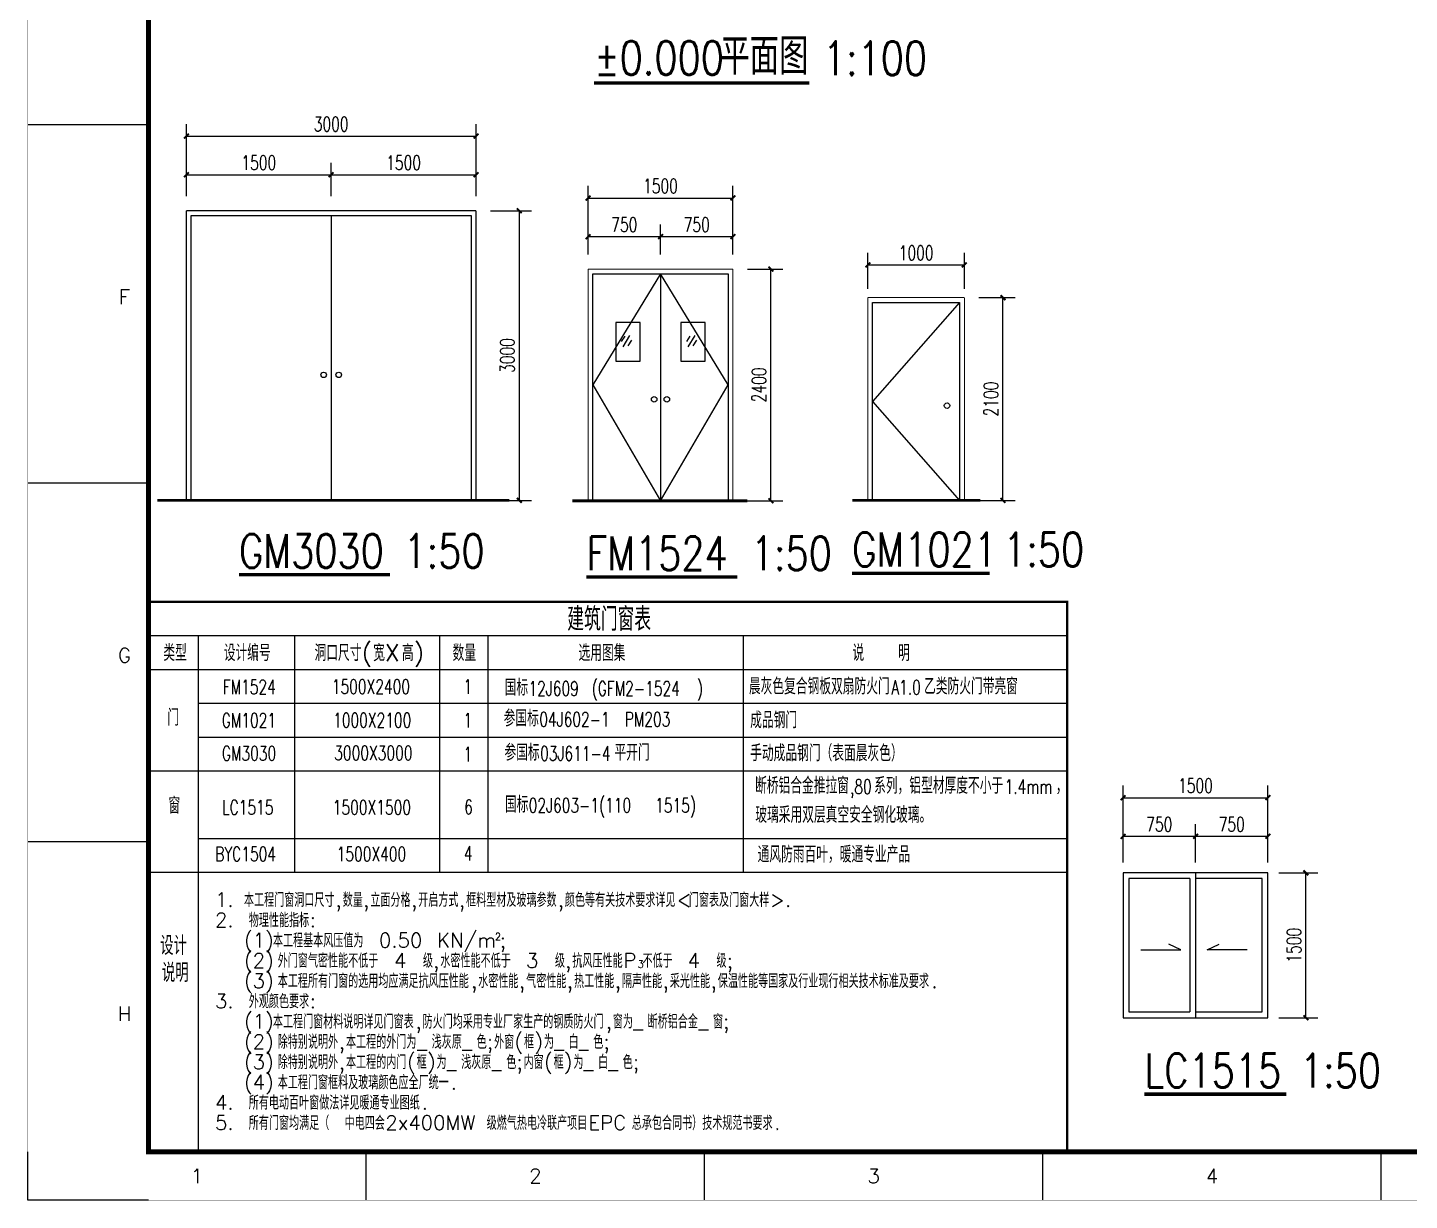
# Model space of a CAD drawing. Header units: millimetres. Extents: x 198973 to 311338, y 50799 to 196797.
# Drawn here: x 198993 to 227615, y 50819 to 75114 of the extents above; entities that cross this region are included whole.
import ezdxf
from ezdxf.enums import TextEntityAlignment as Align

# ---------------------------------------------------------------- set-up
doc = ezdxf.new("R2010")
doc.units = ezdxf.units.MM
doc.header["$LTSCALE"] = 1000
for name, color, linetype in [('DIM_SYMB', 3, 'Continuous'), ('E_WINDOW', 4, 'Continuous'), ('LATRINE', 6, 'Continuous'), ('PUB_DIM', 3, 'Continuous'), ('PUB_HATCH', 8, 'Continuous'), ('PUB_TAB', 7, 'Continuous'), ('PUB_TEXT', 7, 'Continuous'), ('TEXT', 7, 'Continuous'), ('WALL', 141, 'Continuous'), ('门窗', 30, 'Continuous')]:
    doc.layers.add(name, color=color, linetype=linetype)
doc.styles.add('_HZTXT', font='txt.shx', dxfattribs={"width": 0.8, "bigfont": 'HZTXT.shx'})
doc.styles.add('_TCH_DIM', font='SIMPLEX', dxfattribs={"bigfont": 'GBCBIG'})
doc.styles.add('_TCH_DIM_T3', font='SIMPLEX', dxfattribs={"width": 0.705882, "bigfont": 'GBCBIG'})
doc.styles.add('_TCH_WDTABLE', font='SIMPLEX', dxfattribs={"bigfont": 'GBCBIG'})
doc.styles.add('gedi', font='geditxt.shx', dxfattribs={"width": 0.8, "bigfont": 'hz.shx'})
doc.styles.get("Standard").update_dxf_attribs({"font": 'txt', "bigfont": 'gbcbig.shx'})
doc.dimstyles.new('_TCH_ARCH&&50', dxfattribs={"dimtxt": 148.75, "dimasz": 50, "dimexe": 125, "dimexo": 150, "dimgap": 50, "dimtad": 1, "dimdec": 0, "dimzin": 0, "dimdsep": 46, "dimtxsty": '_TCH_DIM_T3', "dimblk": 'ARCHTICK', "dimcen": 0.09, "dimclrt": 7, "dimazin": 2, "dimtfac": 1, "dimtdec": 0, "dimtix": 1, "dimtmove": 2, "dimatfit": 3, "dimfxl": 1, "dimtolj": 1, "dimtzin": 0, "dimarcsym": 0})

# ---------------------------------------------------------------- blocks, each defined once
blk = doc.blocks.new('GEDI_WK_A1')
at = {"color": 3}
for p, q in [((25, 222.75), (0, 222.75)), ((25, 148.5), (0, 148.5)), ((25, 74.25), (0, 74.25)), ((0, 0), (0, 10)), ((70.08, 0), (70.08, 10)), ((140.17, 0), (140.17, 10)), ((210.25, 0), (210.25, 10)), ((280.33, 0), (280.33, 10)), ((25, 0), (0, 0))]:
    blk.add_line(p, q, dxfattribs=at)
for points, const_width in [([(0, 0), (841, 0), (841, 594), (0, 594)], 0.1), ([(25, 10), (831, 10), (831, 584), (25, 584)], 1)]:
    blk.add_lwpolyline(points, close=True, dxfattribs=dict(at, const_width=const_width))
for s, p in [('F', (20, 185.62)), ('G', (20, 111.38)), ('H', (20, 37.12))]:
    blk.add_text(s, height=3, dxfattribs=at).set_placement(p, align=Align.CENTER)
for s, p in [('1', (35.04, 5)), ('2', (105.12, 5)), ('3', (175.21, 5)), ('4', (245.29, 5))]:
    blk.add_text(s, height=3, dxfattribs=at).set_placement(p, align=Align.MIDDLE)
blk = doc.blocks.new('_ArchTick')
at = {"color": 0, "linetype": 'ByBlock', "const_width": 0.4}
blk.add_lwpolyline([(-0.5, -0.5), (0.5, 0.5)], dxfattribs=at)
blk = doc.blocks.new('*D151')
at = {"layer": 'DEFPOINTS', "color": 0, "transparency": 16777216}
for p in [(3300, 3032), (3749, 3032), (3300, 32)]:
    blk.add_point(p, dxfattribs=at)
at = {"layer": 'PUB_DIM', "color": 0, "lineweight": -2, "transparency": 16777216}
for p, q in [((3450, 3032), (3874, 3032)), ((3749, 32), (3749, 3032)), ((3450, 32), (3874, 32))]:
    blk.add_line(p, q, dxfattribs=at)
at = {"layer": 'PUB_DIM', "color": 0, "lineweight": -2, "transparency": 16777216, "xscale": 50, "yscale": 50, "zscale": 50}
for p, rotation in [((3749, 3032), 90), ((3749, 32), 270)]:
    blk.add_blockref('_ArchTick', p, dxfattribs=dict(at, rotation=rotation))
at = {"layer": 'PUB_DIM', "color": 7, "transparency": 16777216, "insert": (3624, 1532), "char_height": 148.8, "attachment_point": 5, "rotation": 90, "style": '_TCH_DIM_T3'}
blk.add_mtext('\\A1;3000', dxfattribs=at)
blk = doc.blocks.new('*D152')
at = {"layer": 'DEFPOINTS', "color": 0, "transparency": 16777216}
for p in [(3300, 3405), (1800, 3032), (3300, 3032)]:
    blk.add_point(p, dxfattribs=at)
at = {"layer": 'PUB_DIM', "color": 0, "lineweight": -2, "transparency": 16777216}
for p, q in [((1800, 3182), (1800, 3530)), ((3300, 3182), (3300, 3530)), ((1800, 3405), (3300, 3405))]:
    blk.add_line(p, q, dxfattribs=at)
at = {"layer": 'PUB_DIM', "color": 0, "lineweight": -2, "transparency": 16777216, "xscale": 50, "yscale": 50, "zscale": 50, "rotation": 180}
blk.add_blockref('_ArchTick', (1800, 3405), dxfattribs=at)
at = {"layer": 'PUB_DIM', "color": 0, "lineweight": -2, "transparency": 16777216, "xscale": 50, "yscale": 50, "zscale": 50}
blk.add_blockref('_ArchTick', (3300, 3405), dxfattribs=at)
at = {"layer": 'PUB_DIM', "color": 7, "transparency": 16777216, "insert": (2550, 3529), "char_height": 148.8, "attachment_point": 5, "style": '_TCH_DIM_T3'}
blk.add_mtext('\\A1;1500', dxfattribs=at)
blk = doc.blocks.new('*D153')
at = {"layer": 'DEFPOINTS', "color": 0, "transparency": 16777216}
for p in [(1800, 3405), (300, 3032), (1800, 3032)]:
    blk.add_point(p, dxfattribs=at)
at = {"layer": 'PUB_DIM', "color": 0, "lineweight": -2, "transparency": 16777216}
for p, q in [((300, 3182), (300, 3530)), ((1800, 3182), (1800, 3530)), ((300, 3405), (1800, 3405))]:
    blk.add_line(p, q, dxfattribs=at)
at = {"layer": 'PUB_DIM', "color": 0, "lineweight": -2, "transparency": 16777216, "xscale": 50, "yscale": 50, "zscale": 50, "rotation": 180}
blk.add_blockref('_ArchTick', (300, 3405), dxfattribs=at)
at = {"layer": 'PUB_DIM', "color": 0, "lineweight": -2, "transparency": 16777216, "xscale": 50, "yscale": 50, "zscale": 50}
blk.add_blockref('_ArchTick', (1800, 3405), dxfattribs=at)
at = {"layer": 'PUB_DIM', "color": 7, "transparency": 16777216, "insert": (1050, 3529), "char_height": 148.8, "attachment_point": 5, "style": '_TCH_DIM_T3'}
blk.add_mtext('\\A1;1500', dxfattribs=at)
blk = doc.blocks.new('*D154')
at = {"layer": 'DEFPOINTS', "color": 0, "transparency": 16777216}
for p in [(3300, 3805), (300, 3123), (3300, 3123)]:
    blk.add_point(p, dxfattribs=at)
at = {"layer": 'PUB_DIM', "color": 0, "lineweight": -2, "transparency": 16777216}
for p, q in [((300, 3273), (300, 3930)), ((3300, 3273), (3300, 3930)), ((300, 3805), (3300, 3805))]:
    blk.add_line(p, q, dxfattribs=at)
at = {"layer": 'PUB_DIM', "color": 0, "lineweight": -2, "transparency": 16777216, "xscale": 50, "yscale": 50, "zscale": 50, "rotation": 180}
blk.add_blockref('_ArchTick', (300, 3805), dxfattribs=at)
at = {"layer": 'PUB_DIM', "color": 0, "lineweight": -2, "transparency": 16777216, "xscale": 50, "yscale": 50, "zscale": 50}
blk.add_blockref('_ArchTick', (3300, 3805), dxfattribs=at)
at = {"layer": 'PUB_DIM', "color": 7, "transparency": 16777216, "insert": (1800, 3929), "char_height": 148.8, "attachment_point": 5, "style": '_TCH_DIM_T3'}
blk.add_mtext('\\A1;3000', dxfattribs=at)
blk = doc.blocks.new('*D155')
at = {"layer": 'DEFPOINTS', "color": 0, "transparency": 16777216}
for p in [(1662, 2432), (2055, 2432), (1662, 32)]:
    blk.add_point(p, dxfattribs=at)
at = {"layer": 'PUB_DIM', "color": 0, "lineweight": -2, "transparency": 16777216}
for p, q in [((1812, 2432), (2180, 2432)), ((2055, 32), (2055, 2432)), ((1812, 32), (2180, 32))]:
    blk.add_line(p, q, dxfattribs=at)
at = {"layer": 'PUB_DIM', "color": 0, "lineweight": -2, "transparency": 16777216, "xscale": 50, "yscale": 50, "zscale": 50}
for p, rotation in [((2055, 2432), 90), ((2055, 32), 270)]:
    blk.add_blockref('_ArchTick', p, dxfattribs=dict(at, rotation=rotation))
at = {"layer": 'PUB_DIM', "color": 7, "transparency": 16777216, "insert": (1931, 1232), "char_height": 148.8, "attachment_point": 5, "rotation": 90, "style": '_TCH_DIM_T3'}
blk.add_mtext('\\A1;2400', dxfattribs=at)
blk = doc.blocks.new('*D156')
at = {"layer": 'DEFPOINTS', "color": 0, "transparency": 16777216}
for p in [(912, 2768), (162, 2432), (912, 2432)]:
    blk.add_point(p, dxfattribs=at)
at = {"layer": 'PUB_DIM', "color": 0, "lineweight": -2, "transparency": 16777216}
for p, q in [((162, 2582), (162, 2893)), ((912, 2582), (912, 2893)), ((162, 2768), (912, 2768))]:
    blk.add_line(p, q, dxfattribs=at)
at = {"layer": 'PUB_DIM', "color": 0, "lineweight": -2, "transparency": 16777216, "xscale": 50, "yscale": 50, "zscale": 50, "rotation": 180}
blk.add_blockref('_ArchTick', (162, 2768), dxfattribs=at)
at = {"layer": 'PUB_DIM', "color": 0, "lineweight": -2, "transparency": 16777216, "xscale": 50, "yscale": 50, "zscale": 50}
blk.add_blockref('_ArchTick', (912, 2768), dxfattribs=at)
at = {"layer": 'PUB_DIM', "color": 7, "transparency": 16777216, "insert": (537, 2893), "char_height": 148.8, "attachment_point": 5, "style": '_TCH_DIM_T3'}
blk.add_mtext('\\A1;750', dxfattribs=at)
blk = doc.blocks.new('*D157')
at = {"layer": 'DEFPOINTS', "color": 0, "transparency": 16777216}
for p in [(1662, 2768), (912, 2432), (1662, 2432)]:
    blk.add_point(p, dxfattribs=at)
at = {"layer": 'PUB_DIM', "color": 0, "lineweight": -2, "transparency": 16777216}
for p, q in [((912, 2582), (912, 2893)), ((1662, 2582), (1662, 2893)), ((912, 2768), (1662, 2768))]:
    blk.add_line(p, q, dxfattribs=at)
at = {"layer": 'PUB_DIM', "color": 0, "lineweight": -2, "transparency": 16777216, "xscale": 50, "yscale": 50, "zscale": 50, "rotation": 180}
blk.add_blockref('_ArchTick', (912, 2768), dxfattribs=at)
at = {"layer": 'PUB_DIM', "color": 0, "lineweight": -2, "transparency": 16777216, "xscale": 50, "yscale": 50, "zscale": 50}
blk.add_blockref('_ArchTick', (1662, 2768), dxfattribs=at)
at = {"layer": 'PUB_DIM', "color": 7, "transparency": 16777216, "insert": (1287, 2893), "char_height": 148.8, "attachment_point": 5, "style": '_TCH_DIM_T3'}
blk.add_mtext('\\A1;750', dxfattribs=at)
blk = doc.blocks.new('*D158')
at = {"layer": 'DEFPOINTS', "color": 0, "transparency": 16777216}
for p in [(1662, 3168), (162, 2653), (1662, 2653)]:
    blk.add_point(p, dxfattribs=at)
at = {"layer": 'PUB_DIM', "color": 0, "lineweight": -2, "transparency": 16777216}
for p, q in [((162, 2803), (162, 3293)), ((1662, 2803), (1662, 3293)), ((162, 3168), (1662, 3168))]:
    blk.add_line(p, q, dxfattribs=at)
at = {"layer": 'PUB_DIM', "color": 0, "lineweight": -2, "transparency": 16777216, "xscale": 50, "yscale": 50, "zscale": 50, "rotation": 180}
blk.add_blockref('_ArchTick', (162, 3168), dxfattribs=at)
at = {"layer": 'PUB_DIM', "color": 0, "lineweight": -2, "transparency": 16777216, "xscale": 50, "yscale": 50, "zscale": 50}
blk.add_blockref('_ArchTick', (1662, 3168), dxfattribs=at)
at = {"layer": 'PUB_DIM', "color": 7, "transparency": 16777216, "insert": (912, 3293), "char_height": 148.8, "attachment_point": 5, "style": '_TCH_DIM_T3'}
blk.add_mtext('\\A1;1500', dxfattribs=at)
blk = doc.blocks.new('*D159')
at = {"layer": 'DEFPOINTS', "color": 0, "transparency": 16777216}
for p in [(1159, 2471), (159, 2074), (1159, 2074)]:
    blk.add_point(p, dxfattribs=at)
at = {"layer": 'PUB_DIM', "color": 0, "lineweight": -2, "transparency": 16777216}
for p, q in [((159, 2224), (159, 2596)), ((1159, 2224), (1159, 2596)), ((159, 2471), (1159, 2471))]:
    blk.add_line(p, q, dxfattribs=at)
at = {"layer": 'PUB_DIM', "color": 0, "lineweight": -2, "transparency": 16777216, "xscale": 50, "yscale": 50, "zscale": 50, "rotation": 180}
blk.add_blockref('_ArchTick', (159, 2471), dxfattribs=at)
at = {"layer": 'PUB_DIM', "color": 0, "lineweight": -2, "transparency": 16777216, "xscale": 50, "yscale": 50, "zscale": 50}
blk.add_blockref('_ArchTick', (1159, 2471), dxfattribs=at)
at = {"layer": 'PUB_DIM', "color": 7, "transparency": 16777216, "insert": (659, 2596), "char_height": 148.8, "attachment_point": 5, "style": '_TCH_DIM_T3'}
blk.add_mtext('\\A1;1000', dxfattribs=at)
blk = doc.blocks.new('*D160')
at = {"layer": 'DEFPOINTS', "color": 0, "transparency": 16777216}
for p in [(1159, 2132), (1559, 2132), (1159, 32)]:
    blk.add_point(p, dxfattribs=at)
at = {"layer": 'PUB_DIM', "color": 0, "lineweight": -2, "transparency": 16777216}
for p, q in [((1309, 2132), (1684, 2132)), ((1559, 32), (1559, 2132)), ((1309, 32), (1684, 32))]:
    blk.add_line(p, q, dxfattribs=at)
at = {"layer": 'PUB_DIM', "color": 0, "lineweight": -2, "transparency": 16777216, "xscale": 50, "yscale": 50, "zscale": 50}
for p, rotation in [((1559, 2132), 90), ((1559, 32), 270)]:
    blk.add_blockref('_ArchTick', p, dxfattribs=dict(at, rotation=rotation))
at = {"layer": 'PUB_DIM', "color": 7, "transparency": 16777216, "insert": (1435, 1082), "char_height": 148.8, "attachment_point": 5, "rotation": 90, "style": '_TCH_DIM_T3'}
blk.add_mtext('\\A1;2100', dxfattribs=at)
blk = doc.blocks.new('*D161')
at = {"layer": 'DEFPOINTS', "color": 0, "transparency": 16777216}
for p in [(1495, 1532), (1925, 1532), (1495, 32)]:
    blk.add_point(p, dxfattribs=at)
at = {"layer": 'PUB_DIM', "color": 0, "lineweight": -2, "transparency": 16777216}
for p, q in [((1645, 1532), (2050, 1532)), ((1925, 32), (1925, 1532)), ((1645, 32), (2050, 32))]:
    blk.add_line(p, q, dxfattribs=at)
at = {"layer": 'PUB_DIM', "color": 0, "lineweight": -2, "transparency": 16777216, "xscale": 50, "yscale": 50, "zscale": 50}
for p, rotation in [((1925, 1532), 90), ((1925, 32), 270)]:
    blk.add_blockref('_ArchTick', p, dxfattribs=dict(at, rotation=rotation))
at = {"layer": 'PUB_DIM', "color": 7, "transparency": 16777216, "insert": (1801, 782), "char_height": 148.8, "attachment_point": 5, "rotation": 90, "style": '_TCH_DIM_T3'}
blk.add_mtext('\\A1;1500', dxfattribs=at)
blk = doc.blocks.new('*D162')
at = {"layer": 'DEFPOINTS', "color": 0, "transparency": 16777216}
for p in [(1532, 1911), (782, 1490), (1532, 1490)]:
    blk.add_point(p, dxfattribs=at)
at = {"layer": 'PUB_DIM', "color": 0, "lineweight": -2, "transparency": 16777216}
for p, q in [((782, 1640), (782, 2036)), ((1532, 1640), (1532, 2036)), ((782, 1911), (1532, 1911))]:
    blk.add_line(p, q, dxfattribs=at)
at = {"layer": 'PUB_DIM', "color": 0, "lineweight": -2, "transparency": 16777216, "xscale": 50, "yscale": 50, "zscale": 50, "rotation": 180}
blk.add_blockref('_ArchTick', (782, 1911), dxfattribs=at)
at = {"layer": 'PUB_DIM', "color": 0, "lineweight": -2, "transparency": 16777216, "xscale": 50, "yscale": 50, "zscale": 50}
blk.add_blockref('_ArchTick', (1532, 1911), dxfattribs=at)
at = {"layer": 'PUB_DIM', "color": 7, "transparency": 16777216, "insert": (1157, 2036), "char_height": 148.8, "attachment_point": 5, "style": '_TCH_DIM_T3'}
blk.add_mtext('\\A1;750', dxfattribs=at)
blk = doc.blocks.new('*D163')
at = {"layer": 'DEFPOINTS', "color": 0, "transparency": 16777216}
for p in [(782, 1911), (32, 1490), (782, 1490)]:
    blk.add_point(p, dxfattribs=at)
at = {"layer": 'PUB_DIM', "color": 0, "lineweight": -2, "transparency": 16777216}
for p, q in [((32, 1640), (32, 2036)), ((782, 1640), (782, 2036)), ((32, 1911), (782, 1911))]:
    blk.add_line(p, q, dxfattribs=at)
at = {"layer": 'PUB_DIM', "color": 0, "lineweight": -2, "transparency": 16777216, "xscale": 50, "yscale": 50, "zscale": 50, "rotation": 180}
blk.add_blockref('_ArchTick', (32, 1911), dxfattribs=at)
at = {"layer": 'PUB_DIM', "color": 0, "lineweight": -2, "transparency": 16777216, "xscale": 50, "yscale": 50, "zscale": 50}
blk.add_blockref('_ArchTick', (782, 1911), dxfattribs=at)
at = {"layer": 'PUB_DIM', "color": 7, "transparency": 16777216, "insert": (407, 2036), "char_height": 148.8, "attachment_point": 5, "style": '_TCH_DIM_T3'}
blk.add_mtext('\\A1;750', dxfattribs=at)
blk = doc.blocks.new('*D164')
at = {"layer": 'DEFPOINTS', "color": 0, "transparency": 16777216}
for p in [(1532, 2311), (32, 1796), (1532, 1796)]:
    blk.add_point(p, dxfattribs=at)
at = {"layer": 'PUB_DIM', "color": 0, "lineweight": -2, "transparency": 16777216}
for p, q in [((32, 1946), (32, 2436)), ((1532, 1946), (1532, 2436)), ((32, 2311), (1532, 2311))]:
    blk.add_line(p, q, dxfattribs=at)
at = {"layer": 'PUB_DIM', "color": 0, "lineweight": -2, "transparency": 16777216, "xscale": 50, "yscale": 50, "zscale": 50, "rotation": 180}
blk.add_blockref('_ArchTick', (32, 2311), dxfattribs=at)
at = {"layer": 'PUB_DIM', "color": 0, "lineweight": -2, "transparency": 16777216, "xscale": 50, "yscale": 50, "zscale": 50}
blk.add_blockref('_ArchTick', (1532, 2311), dxfattribs=at)
at = {"layer": 'PUB_DIM', "color": 7, "transparency": 16777216, "insert": (782, 2436), "char_height": 148.8, "attachment_point": 5, "style": '_TCH_DIM_T3'}
blk.add_mtext('\\A1;1500', dxfattribs=at)
blk = doc.blocks.new('A$C42401C1E')
at = {"layer": 'PUB_TAB', "color": 7, "const_width": 25}
blk.add_lwpolyline([(13, 13), (9513, 13), (9513, 5697), (13, 5697)], close=True, dxfattribs=at)
at = {"layer": 'PUB_TAB', "color": 7}
for points in [[(13, 5347), (9513, 5347)], [(513, 5347), (513, 13)], [(1513, 5347), (1513, 2897)], [(3013, 5347), (3013, 2897)], [(3513, 5347), (3513, 2897)], [(6157, 5347), (6157, 2897)], [(13, 4997), (9513, 4997)], [(513, 4647), (9513, 4647)], [(513, 4647), (9513, 4647)], [(513, 4647), (9513, 4647)], [(513, 4647), (9513, 4647)], [(513, 4297), (9513, 4297)], [(13, 3947), (9513, 3947)], [(513, 3947), (9513, 3947)], [(513, 3247), (9513, 3247)], [(13, 2897), (9513, 2897)], [(13, 2897), (9513, 2897)], [(513, 2897), (9513, 2897)], [(513, 2897), (9513, 2897)]]:
    blk.add_lwpolyline(points, dxfattribs=at)
for s, height, p in [('1.', 150, (688, 2537)), ('本工程门窗洞口尺寸', 144.7, (988, 2537)), ('数量', 144.7, (2011, 2537)), ('立面分格', 144.7, (2297, 2537)), ('开启方式', 144.7, (2793, 2537)), ('框料型材及玻璃参数', 144.7, (3289, 2537)), ('颜色等有关技术要求详见', 144.68, (4312, 2537)), ('<', 150, (5471, 2537)), ('门窗表及门窗大样', 144.7, (5596, 2537)), ('>.', 150, (6438, 2537)), ('2.', 150, (688, 2327)), ('物理性能指标', 144.7, (1038, 2327)), (',', 150, (1936, 2537)), (',', 150, (2222, 2537)), (',', 150, (2718, 2537)), (',', 150, (3214, 2537)), (',', 150, (4237, 2537)), ('(1)', 150, (988, 2117)), (':', 150, (1670, 2327)), ('KN/m', 150, (2986, 2117)), ('本工程基本风压值为', 144.7, (1288, 2117)), ('0.50', 150, (2386, 2117)), ('2', 75, (3586, 2192)), (';', 150, (3636, 2117)), ('(2)', 150, (988, 1907)), ('外门窗气密性能不低于', 144.7, (1338, 1907)), ('4', 150, (2542, 1907)), ('级', 145, (2842, 1907)), ('水密性能不低于', 144.7, (3022, 1907)), ('3', 150, (3909, 1907)), ('级', 145, (4209, 1907)), ('抗风压性能', 144.7, (4389, 1907)), ('P', 150, (4916, 1907)), ('不低于', 144.7, (5116, 1907)), ('4', 150, (5582, 1907)), ('级', 145, (5882, 1907)), (';', 150, (5987, 1907)), ('(3)', 150, (988, 1697)), (',', 150, (2947, 1907)), (',', 150, (4314, 1907)), ('3', 75, (5066, 1907)), ('本工程所有门窗的选用均应满足抗风压性能', 144.68, (1338, 1697)), ('水密性能', 144.7, (3414, 1697)), ('气密性能', 144.7, (3911, 1697)), ('热工性能', 144.7, (4407, 1697)), ('隔声性能', 144.7, (4903, 1697)), ('采光性能', 144.7, (5399, 1697)), ('保温性能等国家及行业现行相关技术标准及要求', 144.68, (5896, 1697)), ('3.', 150, (688, 1487)), ('外观颜色要求', 144.7, (1038, 1487)), (':', 150, (1670, 1487)), (',', 150, (3339, 1697)), (',', 150, (3836, 1697)), (',', 150, (4332, 1697)), (',', 150, (4828, 1697)), (',', 150, (5324, 1697)), (',', 150, (5821, 1697)), ('.', 150, (8107, 1697)), ('(1)', 150, (988, 1277)), ('本工程门窗材料说明详见门窗表', 144.68, (1288, 1277)), ('防火门均采用专业厂家生产的钢质防火门', 144.68, (2838, 1277)), ('窗为', 144.7, (4809, 1277)), ('断桥铝合金', 144.7, (5169, 1277)), ('窗', 145, (5846, 1277)), (',', 150, (2763, 1277)), (',', 150, (4734, 1277)), (';', 150, (5951, 1277)), ('(2)', 150, (988, 1067)), ('除特别说明外', 144.7, (1338, 1067)), ('本工程的外门为', 144.7, (2045, 1067)), ('浅灰原', 144.7, (2932, 1067)), ('色', 145, (3398, 1067)), (';', 150, (3504, 1067)), ('外窗', 144.7, (3579, 1067)), ('(', 150, (3789, 1067)), ('框', 145, (3889, 1067)), (')', 150, (3995, 1067)), ('为', 145, (4095, 1067)), ('白', 145, (4350, 1067)), ('色', 145, (4605, 1067)), (';', 150, (4711, 1067)), ('_', 150, (5019, 1277)), ('_', 150, (5696, 1277)), ('(3)', 150, (988, 857)), ('除特别说明外', 144.7, (1338, 857)), (',', 150, (1970, 1067)), ('本工程的内门', 144.7, (2045, 857)), ('(', 150, (2677, 857)), ('框', 145, (2777, 857)), ('_', 150, (2782, 1067)), (')', 150, (2882, 857)), ('为', 145, (2982, 857)), ('浅灰原', 144.7, (3238, 857)), ('_', 150, (3248, 1067)), ('色', 145, (3704, 857)), ('内窗', 144.7, (3884, 857)), ('(', 150, (4095, 857)), ('框', 145, (4195, 857)), ('_', 150, (4200, 1067)), (')', 150, (4300, 857)), ('为', 145, (4400, 857)), ('_', 150, (4455, 1067)), ('白', 145, (4655, 857)), ('色', 145, (4911, 857)), (',', 150, (1970, 857)), (';', 150, (3809, 857)), (';', 150, (5016, 857)), ('(4)', 150, (988, 647)), ('本工程门窗框料及玻璃颜色应全厂统一', 144.68, (1338, 647)), ('_', 150, (3088, 857)), ('_', 150, (3554, 857)), ('_', 150, (4505, 857)), ('_', 150, (4761, 857)), ('4.', 150, (688, 437)), ('所有电动百叶窗做法详见暖通专业图纸', 144.68, (1038, 437)), ('.', 150, (3129, 647)), ('.', 150, (2829, 437)), ('5.', 150, (688, 227)), ('所有门窗均满足（', 144.7, (1038, 227)), ('中电四会', 144.7, (2031, 227)), ('2x400MW', 150, (2452, 227)), ('级燃气热电冷联产项目', 144.7, (3502, 227)), ('EPC', 150, (4555, 227)), ('总承包合同书）技术规范书要求', 144.68, (5005, 227)), ('.', 150, (6480, 227))]:
    blk.add_text(s, height=height).set_placement(p)
for s, height, p in [('建筑门窗表', 241.1, (4337, 5397)), ('类型', 168.8, (153, 5084)), ('设计编号', 168.8, (779, 5084)), ('洞口尺寸', 168.8, (1719, 5084)), ('(', 175, (2210, 5084)), ('宽', 169, (2327, 5084)), ('X', 175, (2450, 5084)), ('高', 169, (2625, 5084)), (')', 175, (2748, 5084)), ('数量', 168.8, (3149, 5084)), ('选用图集', 168.8, (4453, 5084)), ('说', 169, (7290, 5084)), ('明', 169, (7763, 5084)), ('设计', 192.9, (120, 2040)), ('说明', 192.9, (138, 1760))]:
    blk.add_text(s, height=height, dxfattribs=at).set_placement(p)
at = {"layer": 'PUB_TAB', "color": 2, "style": '_TCH_WDTABLE', "width": 0.705882}
for s, p in [('FM1524', (769, 4742)), ('GM1021', (758, 4395)), ('GM3030', (759, 4053)), ('LC1515', (763, 3493)), ('BYC1504', (690, 3011))]:
    blk.add_text(s, height=148.8, dxfattribs=at).set_placement(p)
at = {"layer": 'PUB_TAB', "style": '_TCH_WDTABLE', "width": 0.705882}
for s, height, p in [('1500X2400', 148.8, (1898, 4745)), ('1', 149, (3261, 4745)), ('12J609', 148.8, (3934, 4725)), ('(GFM2-1524', 148.8, (4589, 4725)), (')', 149, (5679, 4725)), ('A1.0', 148.8, (7692, 4738)), ('1000X2100', 148.8, (1911, 4397)), ('1', 149, (3261, 4395)), ('04J602-1', 148.8, (4047, 4406)), ('PM203', 148.8, (4932, 4406)), ('3000X3000', 148.8, (1923, 4057)), ('1', 149, (3261, 4045)), ('03J611-4', 148.8, (4055, 4052)), (',80', 148.8, (7265, 3709)), ('1.4mm', 148.8, (8866, 3709)), ('1500X1500', 148.8, (1908, 3493)), ('6', 149, (3269, 3499)), ('1500X400', 148.8, (1948, 3011)), ('4', 149, (3264, 3017))]:
    blk.add_text(s, height=height, dxfattribs=at).set_placement(p)
at = {"layer": 'PUB_TAB', "style": '_TCH_WDTABLE'}
for s, height, p in [('国标', 168.8, (3688, 4725)), ('晨灰色复合钢板双扇防火门', 168.79, (6218, 4738)), ('乙类防火门带亮窗', 168.8, (8032, 4738)), ('门', 169, (195, 4415)), ('参国标', 168.8, (3678, 4406)), ('成品钢门', 168.8, (6231, 4388)), ('参国标', 168.8, (3686, 4052)), ('平开门', 168.8, (4825, 4052)), ('手动成品钢门（表面晨灰色）', 168.79, (6231, 4046)), ('断桥铝合金推拉窗', 168.8, (6282, 3709)), ('系列，铝型材厚度不小于', 168.79, (7515, 3709)), ('，', 169, (9396, 3709)), ('窗', 169, (206, 3503)), ('玻璃采用双层真空安全钢化玻璃。', 168.79, (6284, 3407)), ('通风防雨百叶，暖通专业产品', 168.79, (6308, 2997))]:
    blk.add_text(s, height=height, dxfattribs=at).set_placement(p)
at = {"layer": 'TEXT', "style": '_TCH_DIM'}
blk.add_text('国标', height=168.8, dxfattribs=at).set_placement((3691, 3514))
at = {"layer": 'TEXT', "style": '_TCH_DIM', "width": 0.705882}
for s, height, p in [('02J603-1(110', 148.75, (3937, 3514)), ('1515)', 148.8, (5247, 3514))]:
    blk.add_text(s, height=height, dxfattribs=at).set_placement(p)
blk = doc.blocks.new('A$C4FCE2491')
at = {"const_width": 30}
blk.add_lwpolyline([(0, 32.1), (3646.1, 32.1)], dxfattribs=at)
at = {"layer": 'E_WINDOW'}
for p, q in [((350, 2982.1), (3250, 2982.1)), ((350, 32.1), (350, 2982.1)), ((1800, 2982.1), (1800, 32.1)), ((3250, 2982.1), (3250, 32.1))]:
    blk.add_line(p, q, dxfattribs=at)
at = {"layer": 'E_WINDOW', "const_width": 12.5}
for points in [[(300, 3032.1), (3300, 3032.1)], [(300, 32.1), (300, 3032.1)], [(3300, 3032.1), (3300, 32.1)]]:
    blk.add_lwpolyline(points, dxfattribs=at)
at = {"layer": 'E_WINDOW'}
for centre in [(1721.8, 1332.1), (1878.2, 1332.1)]:
    blk.add_circle(centre, 28.4, dxfattribs=at)
at = {"layer": 'PUB_DIM'}
for p1, p2, distance, text, picture, middle in [((300, 3122.5), (3300, 3122.5), 682.2, '3000', '*D154', (1800, 3929.1)), ((300, 3032.1), (1800, 3032.1), 372.6, '1500', '*D153', (1050, 3529.1)), ((1800, 3032.1), (3300, 3032.1), 372.6, '1500', '*D152', (2550, 3529.1)), ((3300, 32.1), (3300, 3032.1), -448.8, '3000', '*D151', (3624.4, 1532.1))]:
    dim = blk.add_aligned_dim(p1=p1, p2=p2, distance=distance, text=text, dimstyle='_TCH_ARCH&&50', dxfattribs=at)
    dim.commit()
    dim.dimension.update_dxf_attribs({"geometry": picture, "text_midpoint": middle})
blk = doc.blocks.new('A$C19B45C5C')
for p, q in [((541.9, 1738.3), (505.9, 1680.7)), ((592.3, 1743.1), (520.3, 1627.9)), ((1216.2, 1738.3), (1180.2, 1680.7)), ((1266.6, 1743.1), (1194.6, 1627.9)), ((610.1, 1695.7), (574.1, 1638.1)), ((1284.4, 1695.7), (1248.4, 1638.1))]:
    blk.add_line(p, q)
at = {"const_width": 30}
blk.add_lwpolyline([(0, 32.1), (1811.8, 32.1)], dxfattribs=at)
at = {"layer": 'E_WINDOW'}
for p, q in [((211.8, 2382.1), (1611.8, 2382.1)), ((211.8, 32.1), (211.8, 2382.1)), ((911.8, 2382.1), (911.8, 32.1)), ((1611.8, 2382.1), (1611.8, 32.1))]:
    blk.add_line(p, q, dxfattribs=at)
at = {"layer": 'E_WINDOW', "const_width": 10}
for points in [[(161.8, 2432.1), (1661.8, 2432.1)], [(161.8, 32.1), (161.8, 2432.1)], [(1661.8, 2432.1), (1661.8, 32.1)]]:
    blk.add_lwpolyline(points, dxfattribs=at)
at = {"layer": 'E_WINDOW'}
for centre in [(846.1, 1082.1), (977.5, 1082.1)]:
    blk.add_circle(centre, 28.4, dxfattribs=at)
at = {"layer": 'LATRINE'}
for points in [[(449.6, 1477.5), (699.6, 1477.5), (699.6, 1877.5), (449.6, 1877.5)], [(1123.9, 1477.5), (1373.9, 1477.5), (1373.9, 1877.5), (1123.9, 1877.5)]]:
    blk.add_lwpolyline(points, close=True, dxfattribs=at)
at = {"layer": 'WALL', "color": 8}
for p, q in [((911.8, 2382.1), (211.8, 1232.1)), ((1611.8, 1232.1), (911.8, 2382.1)), ((211.8, 1232.1), (911.8, 32.1)), ((911.8, 32.1), (1611.8, 1232.1))]:
    blk.add_line(p, q, dxfattribs=at)
at = {"layer": 'PUB_DIM'}
for p1, p2, distance, text, picture, middle in [((161.8, 2653), (1661.8, 2653), 515.4, '1500', '*D158', (911.8, 3292.8)), ((161.8, 2432.1), (911.8, 2432.1), 336.3, '750', '*D156', (536.8, 2892.8)), ((911.8, 2432.1), (1661.8, 2432.1), 336.3, '750', '*D157', (1286.8, 2892.8)), ((1661.8, 32.1), (1661.8, 2432.1), -393.7, '2400', '*D155', (1931.1, 1232.1))]:
    dim = blk.add_aligned_dim(p1=p1, p2=p2, distance=distance, text=text, dimstyle='_TCH_ARCH&&50', dxfattribs=at)
    dim.commit()
    dim.dimension.update_dxf_attribs({"geometry": picture, "text_midpoint": middle})
blk = doc.blocks.new('A$C64B35475')
at = {"const_width": 30}
blk.add_lwpolyline([(0, 32.1), (1322.8, 32.1)], dxfattribs=at)
at = {"layer": 'E_WINDOW'}
for p, q in [((209.1, 2082.1), (1109.1, 2082.1)), ((209.1, 32.1), (209.1, 2082.1)), ((1109.1, 2082.1), (1109.1, 32.1))]:
    blk.add_line(p, q, dxfattribs=at)
at = {"layer": 'E_WINDOW', "const_width": 10}
for points in [[(159.1, 2132.1), (1159.1, 2132.1)], [(159.1, 32.1), (159.1, 2132.1)], [(1159.1, 2132.1), (1159.1, 32.1)]]:
    blk.add_lwpolyline(points, dxfattribs=at)
at = {"layer": 'E_WINDOW'}
blk.add_circle((979.4, 1013.6), 28.4, dxfattribs=at)
at = {"layer": 'WALL', "color": 8}
for p, q in [((1109.1, 2082.1), (209.1, 1057.1)), ((209.1, 1057.1), (1109.1, 32.1))]:
    blk.add_line(p, q, dxfattribs=at)
at = {"layer": 'PUB_DIM'}
for p1, p2, distance, text, picture, middle in [((159.1, 2073.6), (1159.1, 2073.6), 397.7, '1000', '*D159', (659.1, 2595.7)), ((1159.1, 32.1), (1159.1, 2132.1), -399.9, '2100', '*D160', (1434.6, 1082.1))]:
    dim = blk.add_aligned_dim(p1=p1, p2=p2, distance=distance, text=text, dimstyle='_TCH_ARCH&&50', dxfattribs=at)
    dim.commit()
    dim.dimension.update_dxf_attribs({"geometry": picture, "text_midpoint": middle})
blk = doc.blocks.new('A$C7AC66001')
at = {"layer": 'WALL', "color": 8}
for p, q in [((216.5, 735.3), (630.4, 735.3)), ((630.4, 735.3), (505.8, 793.1)), ((903.8, 735.3), (1028.4, 793.1)), ((1317.7, 735.3), (903.8, 735.3))]:
    blk.add_line(p, q, dxfattribs=at)
at = {"layer": '门窗', "color": 4}
for p, q in [((722.1, 1472.1), (722.1, 92.1)), ((782.1, 1532.1), (782.1, 32.1))]:
    blk.add_line(p, q, dxfattribs=at)
blk.add_lwpolyline([(32.1, 32.1), (1532.1, 32.1), (1532.1, 1532.1), (32.1, 1532.1)], close=True, dxfattribs=at)
for points in [[(722.1, 1472.1), (92.1, 1472.1), (92.1, 92.1), (722.1, 92.1)], [(782.1, 92.1), (1472.1, 92.1), (1472.1, 1472.1), (782.1, 1472.1)]]:
    blk.add_lwpolyline(points, dxfattribs=at)
at = {"layer": 'PUB_DIM'}
for p1, p2, distance, text, picture, middle in [((32.1, 1796), (1532.1, 1796), 515.4, '1500', '*D164', (782.1, 2435.8)), ((32.1, 1490.1), (782.1, 1490.1), 421.3, '750', '*D163', (407.1, 2035.8)), ((782.1, 1490.1), (1532.1, 1490.1), 421.3, '750', '*D162', (1157.1, 2035.8)), ((1494.8, 32.1), (1494.8, 1532.1), -430.4, '1500', '*D161', (1800.8, 782.1))]:
    dim = blk.add_aligned_dim(p1=p1, p2=p2, distance=distance, text=text, dimstyle='_TCH_ARCH&&50', dxfattribs=at)
    dim.commit()
    dim.dimension.update_dxf_attribs({"geometry": picture, "text_midpoint": middle})

msp = doc.modelspace()

# ---------------------------------------------------------------- linework, layer by layer
at = {"layer": 'DIM_SYMB', "const_width": 70}
for points in [[(210728, 73965.9), (215185.7, 73965.9)], [(216072.4, 63811.5), (218919.1, 63811.5)], [(203371.2, 63780.3), (206497.8, 63780.3)], [(210566.8, 63732.9), (213693.4, 63732.9)], [(222128.2, 53018.8), (225068.2, 53018.8)]]:
    msp.add_lwpolyline(points, dxfattribs=at)

# ---------------------------------------------------------------- block references
at = {"xscale": 100, "yscale": 100, "zscale": 100}
msp.add_blockref('GEDI_WK_A1', (198997.9, 50823.6), dxfattribs=at)
at = {"layer": 'PUB_HATCH', "xscale": 2, "yscale": 2, "zscale": 2}
for name, p in [('A$C4FCE2491', (201680.8, 65255.9)), ('A$C19B45C5C', (210278.7, 65247.8)), ('A$C64B35475', (216078.9, 65255.9)), ('A$C42401C1E', (201497.9, 51823.6)), ('A$C7AC66001', (221620.7, 54539.1))]:
    msp.add_blockref(name, p, dxfattribs=at)

# ---------------------------------------------------------------- texts
at = {"layer": 'PUB_TEXT', "width": 0.8}
for s, height, style, p in [('%%p0.000', 700, '_HZTXT', (210728, 74136.4)), ('平面图', 760.87, '_HZTXT', (213341.3, 74136.4)), ('1:100', 700, 'gedi', (215465.7, 74128.8)), ('GM3030', 700, '_HZTXT', (203371.2, 63920.3)), ('1:50', 700, 'gedi', (206777.8, 63920.3)), ('FM1524', 700, '_HZTXT', (210566.8, 63872.9)), ('1:50', 700, 'gedi', (213973.4, 63872.9)), ('GM1021', 700, '_HZTXT', (216072.4, 63951.5)), ('1:50', 700, 'gedi', (219199.1, 63951.5)), ('LC1515', 700, '_HZTXT', (222128.2, 53158.8)), ('1:50', 700, 'gedi', (225348.2, 53158.8))]:
    msp.add_text(s, height=height, dxfattribs=dict(at, style=style)).set_placement(p)

doc.saveas('drawing.dxf')
